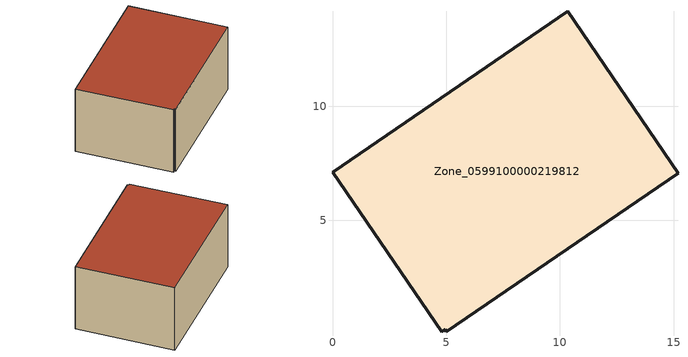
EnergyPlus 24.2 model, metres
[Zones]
Zone_0599100000219812
 floor ground (C_G): 5.01,0.1 4.95,0.19 4.81,0.09 0,7.11 10.34,14.18 15.19,7.06 z0
 wall outside (C_F): 15.19,7.06 10.34,14.18 0,7.11 4.81,0.09 4.95,0.19 5.01,0.1 15.19,7.06 z0:6.16
 roof outside (C_R): 4.95,0.19 5.01,0.1 15.19,7.06 10.34,14.18 0,7.11 4.81,0.09 z6.16
[BUILDING]
Pand.0599100000219812: North Axis=0; Terrain=City; Loads Convergence Tolerance Value=0.04; Temperature Convergence Tolerance Value=0.4; Solar Distribution=FullExterior; Maximum Number of Warmup Days=25; Minimum Number of Warmup Days=1
[Site:Location]
Rotterdam.The.Hague.AP_ZH_NLD Design_Conditions: Latitude=51.96; Longitude=4.45; Time Zone=1; Elevation=-4.5
[SITE:GROUNDTEMPERATURE:BUILDINGSURFACE]
18, 18, 18, 18, 18, 18, 18, 18, 18, 18, 18, 18
[MATERIAL] Thermal Absorptance=0.9; Solar Absorptance=0.7; Visible Absorptance=0.7
Name | Roughness | Thickness | Conductivity | Density | Specific Heat
G.D.1965-1974 | MediumSmooth | 0.15 | 0.882353 | 540 | 1210
F.D.1965-1974 | Rough | 0.3 | 0.697674 | 1920 | 840
R.D.1965-1974 | MediumRough | 0.2 | 0.232558 | 1500 | 1000
[CONSTRUCTION]
C_G: G.D.1965-1974
C_F: F.D.1965-1974
C_R: R.D.1965-1974
[ZONE]
Zone_0599100000219812: Type=1; Multiplier=1; Ceiling Height=Autocalculate; Volume=Autocalculate; Floor Area=autocalculate; Part of Total Floor Area=Yes
[ZONEINFILTRATION:DESIGNFLOWRATE]
Infil_Zone_0599100000219812: Zone or ZoneList or Space or SpaceList=Zone_0599100000219812; Schedule=AlwaysOn; Design Flow Rate Calculation Method=Flow/Area; Flow Rate per Floor Area=0.0042; Constant Term Coefficient=1; Temperature Term Coefficient=0; Velocity Term Coefficient=0; Velocity Squared Term Coefficient=0
[HVACTEMPLATE:ZONE:IDEALLOADSAIRSYSTEM]
Zone_0599100000219812: Maximum Heating Supply Air Temperature=50; Minimum Cooling Supply Air Temperature=13; Maximum Heating Supply Air Humidity Ratio=0.0156; Minimum Cooling Supply Air Humidity Ratio=0.0077; Heating Limit=NoLimit; Cooling Limit=NoLimit; Dehumidification Control Type=ConstantSensibleHeatRatio; Cooling Sensible Heat Ratio=0.7; Dehumidification Setpoint=60; Humidification Control Type=None; Humidification Setpoint=30; Outdoor Air Method=None; Outdoor Air Flow Rate per Person=0.00944; Outdoor Air Flow Rate per Zone Floor Area=0; Outdoor Air Flow Rate per Zone=0; Demand Controlled Ventilation Type=None; Outdoor Air Economizer Type=NoEconomizer; Heat Recovery Type=None; Sensible Heat Recovery Effectiveness=0.7; Latent Heat Recovery Effectiveness=0.65
[ZONECONTROL:THERMOSTAT]
ThermostatControl_Zone_0599100000219812: Zone or ZoneList=Zone_0599100000219812; Control Type Schedule=DualSetpointControlType; Control 1=Thermostat_Zone_0599100000219812; Temperature Difference Between Cutout And Setpoint=0
[THERMOSTATSETPOINT:DUALSETPOINT]
Thermostat_Zone_0599100000219812: Heating Setpoint Temperature Schedule=HeatingSetpoint_Zone_0599100000219812; Cooling Setpoint Temperature Schedule=CoolingSetpoint_Zone_0599100000219812
[SCHEDULE:COMPACT]
HeatingSetpoint_Zone_0599100000219812: Through: 12/31, For: AllDays, Until: 24:00, 21
CoolingSetpoint_Zone_0599100000219812: Through: 12/31, For: AllDays, Until: 24:00, 24
DualSetpointControlType: Through: 12/31, For: AllDays, Until: 24:00, 4
AlwaysOn: Through: 12/31, For: AllDays, Until: 24:00, 1
